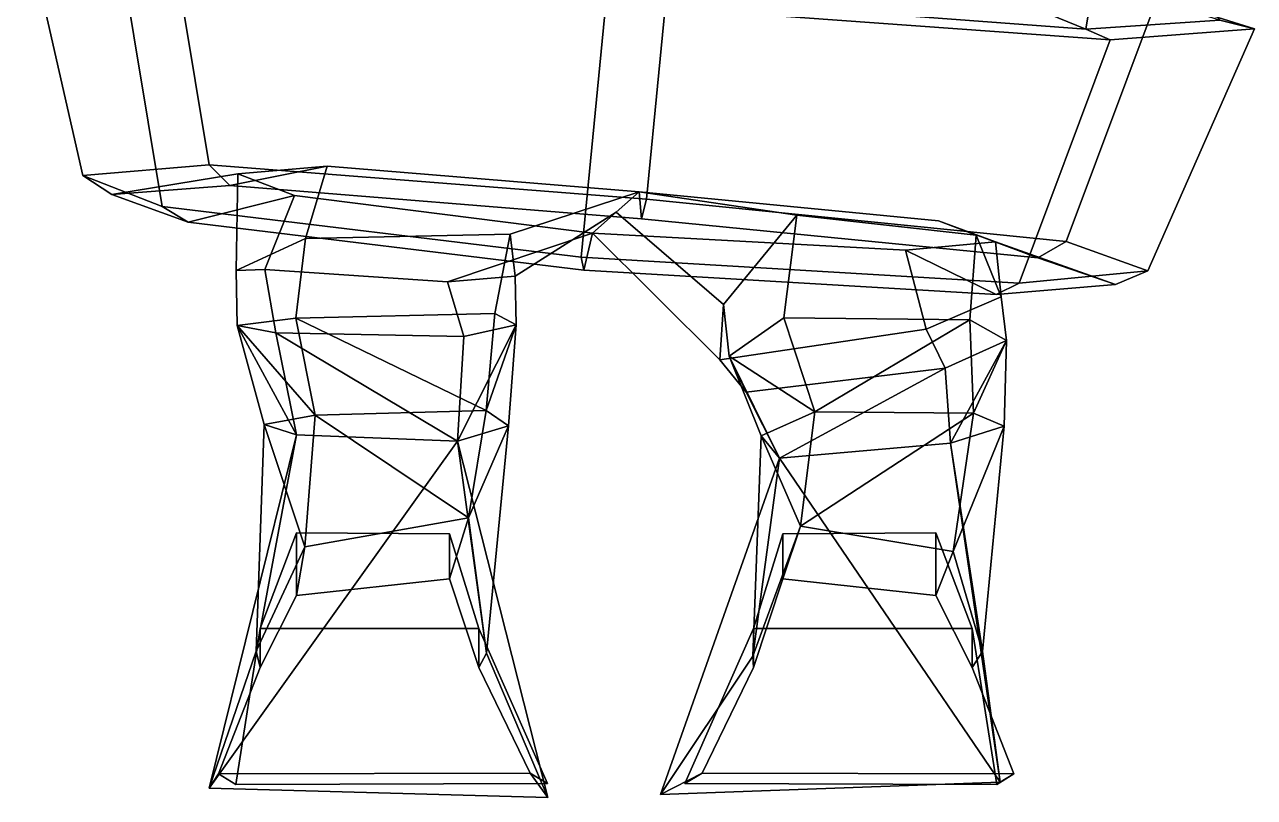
# Model space of a CAD drawing. Extents: x -161 to 150, y -156 to 341.
# Drawn here: x -129.4 to 135.6, y -155.8 to 10.7 of the extents above; entities that cross this region are included whole.
import ezdxf

# ---------------------------------------------------------------- set-up
doc = ezdxf.new("R2010")
doc.units = 0

msp = doc.modelspace()

# ---------------------------------------------------------------- linework, layer by layer
for points in [[(99.244354, 9.710419, -84.294022), (-2.896532, 17.397125, -109.354446), (0.763538, 49.948334, -101.573151)], [(99.244354, 9.710419, -84.294022), (0.763538, 49.948334, -101.573151), (104.2845, 40.20932, -73.49559)], [(128.114594, 11.620636, -6.265463), (99.244354, 9.710419, -84.294022), (104.2845, 40.20932, -73.49559)], [(-98.730194, 35.490799, 88.845703), (-129.363831, 33.498322, 6.659944), (-116.841446, -21.78772, 3.16188), (-89.570572, -19.494141, 85.517258)], [(4.633824, -26.923737, 114.823692), (9.945243, 27.732254, 117.473343), (-98.730194, 35.490799, 88.845703), (-89.570572, -19.494141, 85.517258)], [(-116.841446, -21.78772, 3.16188), (-129.363831, 33.498322, 6.659944), (-108.866661, 26.50618, -85.551445), (-99.707039, -28.478752, -88.879883)], [(-99.707039, -28.478752, -88.879883), (-108.866661, 26.50618, -85.551445), (-4.138049, 15.248734, -124.939743), (-9.455863, -39.412346, -127.588348)], [(4.633824, -26.923737, 114.823692), (95.062851, -36.027229, 76.203957), (114.659004, 16.382751, 78.081894), (9.945243, 27.732254, 117.473343)], [(104.522537, 7.398132, -96.315254), (-4.138049, 15.248734, -124.939743), (-2.896532, 17.397125, -109.354446), (99.244354, 9.710419, -84.294022)], [(114.659004, 16.382751, 78.081894), (95.062851, -36.027229, 76.203957), (112.628807, -42.335754, -8.413093), (135.587723, 9.773102, -6.704782)], [(135.587723, 9.773102, -6.704782), (128.114594, 11.620636, -6.265463), (108.214676, 17.661407, 70.039742), (114.659004, 16.382751, 78.081894)], [(84.926392, -45.011841, -98.193192), (-9.455863, -39.412346, -127.588348), (-4.138049, 15.248734, -124.939743), (104.522537, 7.398132, -96.315254)], [(104.522537, 7.398132, -96.315254), (99.244354, 9.710419, -84.294022), (128.114594, 11.620636, -6.265463), (135.587723, 9.773102, -6.704782)], [(112.628807, -42.335754, -8.413093), (84.926392, -45.011841, -98.193192), (104.522537, 7.398132, -96.315254), (135.587723, 9.773102, -6.704782)], [(-89.570572, -19.494141, 85.517258), (-116.841446, -21.78772, 3.16188), (-110.588715, -25.921974, 2.657323), (-85.125771, -23.943253, 76.674324)], [(-85.125771, -23.943253, 76.674324), (-110.588715, -25.921974, 2.657323), (-83.413315, -21.481689, 1.650296), (-64.150444, -19.823578, 60.494587)], [(4.633824, -26.923737, 114.823692), (-89.570572, -19.494141, 85.517258), (-85.125771, -23.943253, 76.674324), (3.570524, -31.132965, 102.333107)], [(3.570524, -31.132965, 102.333107), (-85.125771, -23.943253, 76.674324), (-64.150444, -19.823578, 60.494587), (3.010998, -25.346672, 81.546089)], [(-64.150444, -19.823578, 60.494587), (-83.413315, -21.481689, 1.650296), (-83.767319, -42.277206, 2.372771), (-68.845139, -35.374588, 41.118858)], [(3.010998, -25.346672, 81.546089), (-64.150444, -19.823578, 60.494587), (-68.845139, -35.374588, 41.118858), (-24.758156, -34.451797, 59.098804)], [(-116.841446, -21.78772, 3.16188), (-99.707039, -28.478752, -88.879883), (-94.0961, -31.894234, -77.659431), (-110.588715, -25.921974, 2.657323)], [(-110.588715, -25.921974, 2.657323), (-94.0961, -31.894234, -77.659431), (-71.238625, -26.106308, -61.457153), (-83.413315, -21.481689, 1.650296)], [(-83.413315, -21.481689, 1.650296), (-71.238625, -26.106308, -61.457153), (-77.639854, -42.044189, -40.908566), (-83.767319, -42.277206, 2.372771)], [(-94.0961, -31.894234, -77.659431), (-8.898225, -42.184837, -112.190819), (-7.000397, -34.220428, -90.699234), (-71.238625, -26.106308, -61.457153)], [(-71.238625, -26.106308, -61.457153), (-7.000397, -34.220428, -90.699234), (-38.288483, -44.712738, -67.097229), (-77.639854, -42.044189, -40.908566)], [(-1.896372, -29.696396, -2.884853), (3.010998, -25.346672, 81.546089), (-24.758156, -34.451797, 59.098804), (-23.666971, -43.534668, -3.539937)], [(21.203802, -49.622322, -0.28657), (37.034195, -30.393105, 59.082745), (3.010998, -25.346672, 81.546089), (-1.896372, -29.696396, -2.884853)], [(3.010998, -25.346672, 81.546089), (37.034195, -30.393105, 59.082745), (75.641891, -34.69854, 31.83927), (67.506554, -31.612869, 53.853523)], [(3.570524, -31.132965, 102.333107), (3.010998, -25.346672, 81.546089), (67.506554, -31.612869, 53.853523), (88.952293, -39.531158, 67.893456)], [(-99.707039, -28.478752, -88.879883), (-9.455863, -39.412346, -127.588348), (-8.898225, -42.184837, -112.190819), (-94.0961, -31.894234, -77.659431)], [(4.633824, -26.923737, 114.823692), (3.570524, -31.132965, 102.333107), (88.952293, -39.531158, 67.893456), (95.062851, -36.027229, 76.203957)], [(-7.000397, -34.220428, -90.699234), (-1.896372, -29.696396, -2.884853), (-23.666971, -43.534668, -3.539937), (-38.288483, -44.712738, -67.097229)], [(21.203802, -49.622322, -0.28657), (-1.896372, -29.696396, -2.884853), (-7.000397, -34.220428, -90.699234), (20.416056, -61.513649, -65.234276)], [(34.232475, -52.465744, 25.817919), (37.034195, -30.393105, 59.082745), (21.203802, -49.622322, -0.28657), (22.445965, -60.754059, 0.96307)], [(34.232475, -52.465744, 25.817919), (74.267151, -52.910095, 10.171526), (75.641891, -34.69854, 31.83927), (37.034195, -30.393105, 59.082745)], [(67.506554, -31.612869, 53.853523), (75.641891, -34.69854, 31.83927), (81.011253, -47.979095, -8.192534), (79.836403, -36.09996, -6.58437)], [(88.952293, -39.531158, 67.893456), (67.506554, -31.612869, 53.853523), (79.836403, -36.09996, -6.58437), (105.687355, -45.288528, -8.252107)], [(79.981972, -47.482147, -86.440308), (60.418365, -37.895599, -68.098213), (-7.000397, -34.220428, -90.699234), (-8.898225, -42.184837, -112.190819)], [(60.418365, -37.895599, -68.098213), (64.840096, -54.926895, -48.966793), (20.416056, -61.513649, -65.234276), (-7.000397, -34.220428, -90.699234)], [(-70.904572, -52.525055, 16.998926), (-68.845139, -35.374588, 41.118858), (-83.767319, -42.277206, 2.372771), (-83.541153, -54.101822, 1.155672)], [(-28.019817, -51.576988, 21.71558), (-24.758156, -34.451797, 59.098804), (-68.845139, -35.374588, 41.118858), (-70.904572, -52.525055, 16.998926)], [(-28.019817, -51.576988, 21.71558), (-23.451565, -53.983566, -5.716866), (-23.666971, -43.534668, -3.539937), (-24.758156, -34.451797, 59.098804)], [(79.836403, -36.09996, -6.58437), (81.011253, -47.979095, -8.192534), (64.840096, -54.926895, -48.966793), (60.418365, -37.895599, -68.098213)], [(105.687355, -45.288528, -8.252107), (79.836403, -36.09996, -6.58437), (60.418365, -37.895599, -68.098213), (79.981972, -47.482147, -86.440308)], [(74.267151, -52.910095, 10.171526), (82.172127, -57.353874, -8.16108), (81.011253, -47.979095, -8.192534), (75.641891, -34.69854, 31.83927)], [(95.062851, -36.027229, 76.203957), (88.952293, -39.531158, 67.893456), (105.687355, -45.288528, -8.252107), (112.628807, -42.335754, -8.413093)], [(84.926392, -45.011841, -98.193192), (79.981972, -47.482147, -86.440308), (-8.898225, -42.184837, -112.190819), (-9.455863, -39.412346, -127.588348)], [(-83.541153, -54.101822, 1.155672), (-83.767319, -42.277206, 2.372771), (-77.639854, -42.044189, -40.908566), (-75.261566, -55.741531, -18.239546)], [(-75.261566, -55.741531, -18.239546), (-77.639854, -42.044189, -40.908566), (-38.288483, -44.712738, -67.097229), (-34.722893, -56.525421, -32.497452)], [(112.628807, -42.335754, -8.413093), (105.687355, -45.288528, -8.252107), (79.981972, -47.482147, -86.440308), (84.926392, -45.011841, -98.193192)], [(-23.451565, -53.983566, -5.716866), (-34.722893, -56.525421, -32.497452), (-38.288483, -44.712738, -67.097229), (-23.666971, -43.534668, -3.539937)], [(22.445965, -60.754059, 0.96307), (21.203802, -49.622322, -0.28657), (20.416056, -61.513649, -65.234276), (26.09096, -68.492157, -27.397963)], [(82.172127, -57.353874, -8.16108), (68.975166, -63.327271, -24.418798), (64.840096, -54.926895, -48.966793), (81.011253, -47.979095, -8.192534)], [(-66.783653, -73.454124, 30.092321), (-70.904572, -52.525055, 16.998926), (-83.541153, -54.101822, 1.155672)], [(-29.950407, -72.481239, 34.694012), (-28.019817, -51.576988, 21.71558), (-70.904572, -52.525055, 16.998926)], [(-29.950407, -72.481239, 34.694012), (-70.904572, -52.525055, 16.998926), (-66.783653, -73.454124, 30.092321)], [(-29.950407, -72.481239, 34.694012), (-23.451565, -53.983566, -5.716866), (-28.019817, -51.576988, 21.71558)], [(40.870144, -72.732155, 41.809029), (34.232475, -52.465744, 25.817919), (22.445965, -60.754059, 0.96307)], [(40.870144, -72.732155, 41.809029), (74.267151, -52.910095, 10.171526), (34.232475, -52.465744, 25.817919)], [(40.870144, -72.732155, 41.809029), (75.095978, -73.025566, 27.827375), (74.267151, -52.910095, 10.171526)], [(75.095978, -73.025566, 27.827375), (82.172127, -57.353874, -8.16108), (74.267151, -52.910095, 10.171526)], [(-66.783653, -73.454124, 30.092321), (-83.541153, -54.101822, 1.155672), (-77.749748, -75.47448, 15.514724)], [(-77.749748, -75.47448, 15.514724), (-83.541153, -54.101822, 1.155672), (-70.796822, -77.722328, -2.172154)], [(-70.796822, -77.722328, -2.172154), (-83.541153, -54.101822, 1.155672), (-75.261566, -55.741531, -18.239546)], [(-36.124519, -79.047707, -14.943642), (-34.722893, -56.525421, -32.497452), (-23.451565, -53.983566, -5.716866)], [(-25.109709, -75.733978, 9.50038), (-36.124519, -79.047707, -14.943642), (-23.451565, -53.983566, -5.716866)], [(-29.950407, -72.481239, 34.694012), (-25.109709, -75.733978, 9.50038), (-23.451565, -53.983566, -5.716866)], [(68.975166, -63.327271, -24.418798), (26.09096, -68.492157, -27.397963), (20.416056, -61.513649, -65.234276), (64.840096, -54.926895, -48.966793)], [(-70.796822, -77.722328, -2.172154), (-75.261566, -55.741531, -18.239546), (-36.124519, -79.047707, -14.943642)], [(-36.124519, -79.047707, -14.943642), (-75.261566, -55.741531, -18.239546), (-34.722893, -56.525421, -32.497452)], [(70.137413, -79.502968, -4.096923), (68.975166, -63.327271, -24.418798), (82.172127, -57.353874, -8.16108)], [(81.67334, -75.79303, 11.02356), (70.137413, -79.502968, -4.096923), (82.172127, -57.353874, -8.16108)], [(75.095978, -73.025566, 27.827375), (81.67334, -75.79303, 11.02356), (82.172127, -57.353874, -8.16108)], [(40.870144, -72.732155, 41.809029), (22.445965, -60.754059, 0.96307), (29.315889, -77.928658, 18.954504)], [(33.241577, -82.697388, -7.305276), (22.445965, -60.754059, 0.96307), (26.09096, -68.492157, -27.397963)], [(29.315889, -77.928658, 18.954504), (22.445965, -60.754059, 0.96307), (33.241577, -82.697388, -7.305276)], [(33.241577, -82.697388, -7.305276), (26.09096, -68.492157, -27.397963), (68.975166, -63.327271, -24.418798)], [(70.137413, -79.502968, -4.096923), (33.241577, -82.697388, -7.305276), (68.975166, -63.327271, -24.418798)], [(-69.012581, -101.844368, 12.913348), (-66.783653, -73.454124, 30.092321), (-77.749748, -75.47448, 15.514724)], [(-69.012581, -101.844368, 12.913348), (-33.754326, -95.563889, 19.421156), (-66.783653, -73.454124, 30.092321)], [(-33.754326, -95.563889, 19.421156), (-29.950407, -72.481239, 34.694012), (-66.783653, -73.454124, 30.092321)], [(-33.754326, -95.563889, 19.421156), (-25.109709, -75.733978, 9.50038), (-29.950407, -72.481239, 34.694012)], [(37.786022, -97.403397, 24.118393), (40.870144, -72.732155, 41.809029), (29.315889, -77.928658, 18.954504)], [(37.786022, -97.403397, 24.118393), (75.095978, -73.025566, 27.827375), (40.870144, -72.732155, 41.809029)], [(70.667946, -102.843391, 10.21456), (75.095978, -73.025566, 27.827375), (37.786022, -97.403397, 24.118393)], [(70.667946, -102.843391, 10.21456), (81.67334, -75.79303, 11.02356), (75.095978, -73.025566, 27.827375)], [(-79.490959, -124.284569, -3.047201), (-69.012581, -101.844368, 12.913348), (-77.749748, -75.47448, 15.514724)], [(-79.490959, -124.284569, -3.047201), (-77.749748, -75.47448, 15.514724), (-70.796822, -77.722328, -2.172154)], [(-29.84227, -124.749886, -7.537042), (-36.124519, -79.047707, -14.943642), (-25.109709, -75.733978, 9.50038)], [(-29.84227, -124.749886, -7.537042), (-25.109709, -75.733978, 9.50038), (-33.754326, -95.563889, 19.421156)], [(77.012215, -124.380569, -8.516556), (70.137413, -79.502968, -4.096923), (81.67334, -75.79303, 11.02356)], [(77.012215, -124.380569, -8.516556), (81.67334, -75.79303, 11.02356), (70.667946, -102.843391, 10.21456)], [(-89.624657, -153.821884, -28.569536), (-79.490959, -124.284569, -3.047201), (-70.796822, -77.722328, -2.172154)], [(-89.624657, -153.821884, -28.569536), (-70.796822, -77.722328, -2.172154), (-36.124519, -79.047707, -14.943642)], [(-16.614025, -155.809189, -37.022938), (-89.624657, -153.821884, -28.569536), (-36.124519, -79.047707, -14.943642)], [(-16.614025, -155.809189, -37.022938), (-36.124519, -79.047707, -14.943642), (-29.84227, -124.749886, -7.537042)], [(27.547964, -125.346375, -2.636221), (37.786022, -97.403397, 24.118393), (29.315889, -77.928658, 18.954504)], [(27.547964, -125.346375, -2.636221), (29.315889, -77.928658, 18.954504), (33.241577, -82.697388, -7.305276)], [(80.796364, -152.544174, -36.797031), (33.241577, -82.697388, -7.305276), (70.137413, -79.502968, -4.096923)], [(80.796364, -152.544174, -36.797031), (70.137413, -79.502968, -4.096923), (77.012215, -124.380569, -8.516556)], [(7.627686, -155.175079, -30.008625), (27.547964, -125.346375, -2.636221), (33.241577, -82.697388, -7.305276)], [(7.627686, -155.175079, -30.008625), (33.241577, -82.697388, -7.305276), (80.796364, -152.544174, -36.797031)], [(-33.754326, -95.563889, 19.421156), (-69.012581, -101.844368, 12.913348), (-70.777412, -112.334427, 35.947453), (-37.787899, -108.736435, 35.947453)], [(-29.84227, -124.749886, -7.537042), (-33.754326, -95.563889, 19.421156), (-37.787899, -108.736435, 35.947453), (-31.473774, -127.827744, 43.725594)], [(27.547964, -125.346375, -2.636221), (27.673773, -127.827744, 43.725594), (33.987896, -108.736435, 35.947453), (37.786022, -97.403397, 24.118393)], [(37.786022, -97.403397, 24.118393), (33.987896, -108.736435, 35.947453), (66.977409, -112.334427, 35.947453), (70.667946, -102.843391, 10.21456)], [(-31.473774, -119.444244, 102.617195), (-37.787899, -98.998032, 87.801697), (-70.777412, -98.812729, 87.801697), (-78.613716, -119.444244, 102.617195)], [(-78.613716, -119.444244, 102.617195), (-70.777412, -98.812729, 87.801697), (-70.777412, -112.334427, 35.947453), (-78.613716, -127.827744, 43.725594)], [(-37.787899, -98.998032, 87.801697), (-37.787899, -108.736435, 35.947453), (-70.777412, -112.334427, 35.947453), (-70.777412, -98.812729, 87.801697)], [(-31.473774, -119.444244, 102.617195), (-31.473774, -127.827744, 43.725594), (-37.787899, -108.736435, 35.947453), (-37.787899, -98.998032, 87.801697)], [(27.673773, -119.444244, 102.617195), (74.813721, -119.444244, 102.617195), (66.977409, -98.812729, 87.801697), (33.987896, -98.998032, 87.801697)], [(27.673773, -119.444244, 102.617195), (33.987896, -98.998032, 87.801697), (33.987896, -108.736435, 35.947453), (27.673773, -127.827744, 43.725594)], [(33.987896, -98.998032, 87.801697), (66.977409, -98.812729, 87.801697), (66.977409, -112.334427, 35.947453), (33.987896, -108.736435, 35.947453)], [(74.813721, -119.444244, 102.617195), (74.813721, -127.827744, 43.725594), (66.977409, -112.334427, 35.947453), (66.977409, -98.812729, 87.801697)], [(-79.490959, -124.284569, -3.047201), (-78.613716, -127.827744, 43.725594), (-70.777412, -112.334427, 35.947453), (-69.012581, -101.844368, 12.913348)], [(77.012215, -124.380569, -8.516556), (70.667946, -102.843391, 10.21456), (66.977409, -112.334427, 35.947453), (74.813721, -127.827744, 43.725594)], [(-83.890282, -153.02951, 102.617195), (-78.613716, -119.444244, 102.617195), (-78.613716, -127.827744, 43.725594), (-87.594154, -150.723206, 36.317848)], [(-16.70689, -152.844193, 102.617195), (-31.473774, -119.444244, 102.617195), (-78.613716, -119.444244, 102.617195), (-83.890282, -153.02951, 102.617195)], [(-16.70689, -152.844193, 102.617195), (-20.410763, -150.61731, 32.613968), (-31.473774, -127.827744, 43.725594), (-31.473774, -119.444244, 102.617195)], [(12.906889, -152.844193, 102.617195), (80.090286, -153.02951, 102.617195), (74.813721, -119.444244, 102.617195), (27.673773, -119.444244, 102.617195)], [(12.906889, -152.844193, 102.617195), (27.673773, -119.444244, 102.617195), (27.673773, -127.827744, 43.725594), (16.610764, -150.61731, 32.613968)], [(80.090286, -153.02951, 102.617195), (83.794151, -150.723206, 36.317848), (74.813721, -127.827744, 43.725594), (74.813721, -119.444244, 102.617195)], [(-89.624657, -153.821884, -28.569536), (-87.594154, -150.723206, 36.317848), (-78.613716, -127.827744, 43.725594), (-79.490959, -124.284569, -3.047201)], [(80.796364, -152.544174, -36.797031), (77.012215, -124.380569, -8.516556), (74.813721, -127.827744, 43.725594), (83.794151, -150.723206, 36.317848)], [(-16.614025, -155.809189, -37.022938), (-29.84227, -124.749886, -7.537042), (-31.473774, -127.827744, 43.725594), (-20.410763, -150.61731, 32.613968)], [(7.627686, -155.175079, -30.008625), (16.610764, -150.61731, 32.613968), (27.673773, -127.827744, 43.725594), (27.547964, -125.346375, -2.636221)], [(-89.624657, -153.821884, -28.569536), (-16.614025, -155.809189, -37.022938), (-20.410763, -150.61731, 32.613968), (-87.594154, -150.723206, 36.317848)], [(-83.890282, -153.02951, 102.617195), (-87.594154, -150.723206, 36.317848), (-20.410763, -150.61731, 32.613968), (-16.70689, -152.844193, 102.617195)], [(80.796364, -152.544174, -36.797031), (83.794151, -150.723206, 36.317848), (16.610764, -150.61731, 32.613968), (7.627686, -155.175079, -30.008625)], [(80.090286, -153.02951, 102.617195), (12.906889, -152.844193, 102.617195), (16.610764, -150.61731, 32.613968), (83.794151, -150.723206, 36.317848)]]:
    msp.add_3dface(points)

doc.saveas('drawing.dxf')
